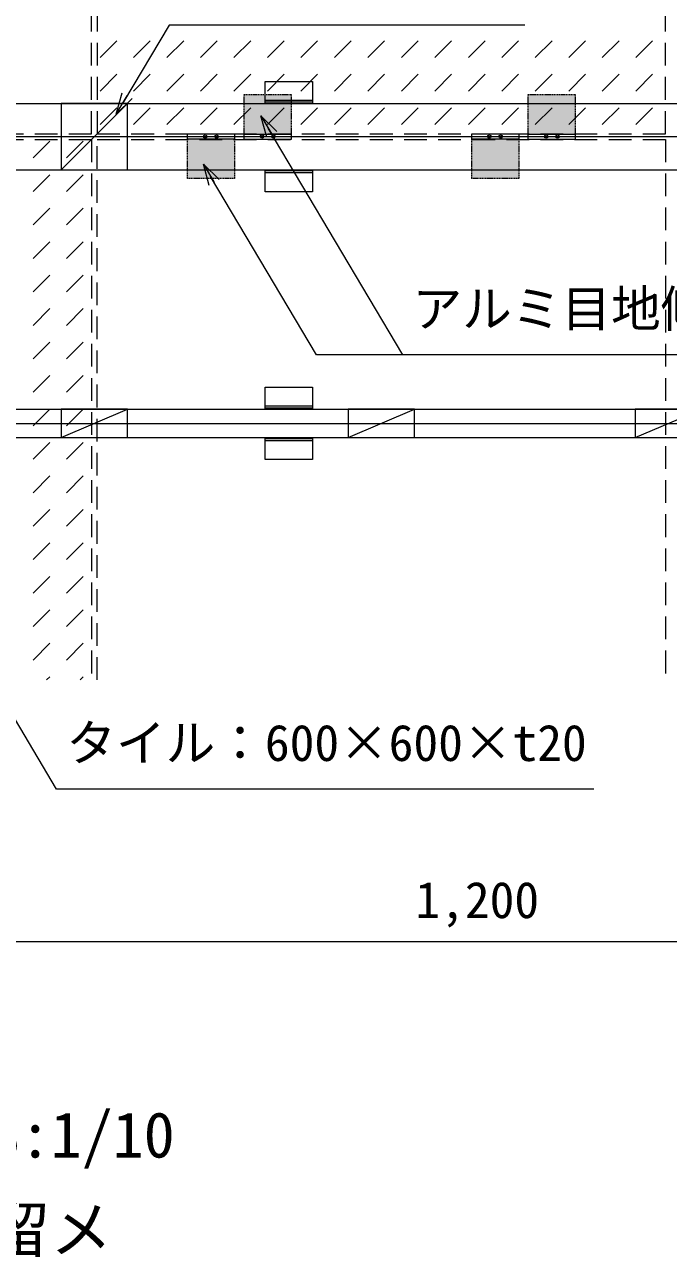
# Model space of a CAD drawing. Units: millimetres, scale not verified. Extents: x -4007 to 4007, y -2741 to 2832.
# Drawn here: x -1869 to -1189, y 270 to 1572 of the extents above; entities that cross this region are included whole.
import ezdxf
from ezdxf.enums import TextEntityAlignment as Align

# ---------------------------------------------------------------- set-up
doc = ezdxf.new("R2010")
doc.units = ezdxf.units.MM
doc.header["$LTSCALE"] = 20
doc.linetypes.add('DASHED1', pattern=[1.8, 1.2, -0.6])
for name, color, linetype, lineweight in [('0-4_0-A11-寸法_詳細', 5, 'Continuous', 9), ('0-5_0', 7, 'Continuous', 9), ('0-8_A-B03-文字_書込_小', 7, 'Continuous', 9), ('0-9_A-E01-仕上太線', 5, 'Continuous', 9), ('0-A_0-A08-芯_他', 4, 'Continuous', 9), ('0-B_A-D08-下地_根太', 3, 'Continuous', 9), ('0-C_A-D09-金物_鋼材', 1, 'Continuous', 9), ('1-6_SUNPO_s', 4, 'Continuous', 9)]:
    doc.layers.add(name, color=color, linetype=linetype, lineweight=lineweight)
doc.layers.add('0-6_A-B01-文字_タイトル室名', color=2, linetype='Continuous')
doc.layers.add('0-D_A-D08-下地_束', color=7, linetype='Continuous')
doc.styles.add('ＭＳ ゴシック', font='')
doc.styles.get('ＭＳ ゴシック').set_extended_font_data('MS Gothic')

# ---------------------------------------------------------------- blocks, each defined once
blk = doc.blocks.new('EPDM')
at = {"layer": '0-5_0'}
blk.add_line((-700, -300), (700, 300), dxfattribs=at)
blk.add_lwpolyline([(700, 300), (-700, 300), (-700, -300), (700, -300)], close=True, dxfattribs=at)
blk = doc.blocks.new('アルミ束\u300030')
at = {"layer": '0-5_0'}
for p, q in [((-365, 500), (-365, -500)), ((-325, 500), (-325, -500)), ((325, 500), (325, -500)), ((365, 500), (365, -500))]:
    blk.add_line(p, q, dxfattribs=at)
for points in [[(-300, -500), (-765, -500), (-765, 500), (-300, 500)], [(300, 500), (765, 500), (765, -500), (300, -500)]]:
    blk.add_lwpolyline(points, dxfattribs=at)
blk = doc.blocks.new('アルミ束\u300070')
at = {"layer": '0-5_0'}
for p, q in [((-765, 500), (-765, -500)), ((-725, 500), (-725, -500)), ((725, 500), (725, -500)), ((765, 500), (765, -500))]:
    blk.add_line(p, q, dxfattribs=at)
for points in [[(-700, -500), (-1165, -500), (-1165, 500), (-700, 500)], [(700, 500), (1165, 500), (1165, -500), (700, -500)]]:
    blk.add_lwpolyline(points, dxfattribs=at)
blk = doc.blocks.new('プレートB-P')
at = {"layer": '0-5_0', "color": 4, "linetype": 'DASHED1'}
for p, q in [((-888, -500), (-888, 500)), ((-52, 500), (-888, 500)), ((-52, -500), (-888, -500))]:
    blk.add_line(p, q, dxfattribs=at)
at = {"layer": '0-5_0'}
for p, q in [((52, 500), (-52, 500)), ((52, -500), (52, 500))]:
    blk.add_line(p, q, dxfattribs=at)
blk.add_lwpolyline([(52, -500), (-52, -500), (-52, 500)], dxfattribs=at)
for centre in [(0, 120), (0, -120)]:
    blk.add_circle(centre, 36, dxfattribs=at)
at = {"layer": '0-5_0', "color": 4}
blk.add_solid([(-52, 500), (-52, -500), (-888, 500), (-888, -500)], dxfattribs=at)
blk = doc.blocks.new('EPDM 70x70')
at = {"layer": '0-5_0'}
blk.add_line((-700, 700), (700, -700), dxfattribs=at)
blk.add_lwpolyline([(700, 700), (-700, 700), (-700, -700), (700, -700)], close=True, dxfattribs=at)
blk = doc.blocks.new('_Open30')
at = {"layer": '1-6_SUNPO_s'}
blk.add_line((0, 0), (-20, 0), dxfattribs=at)
blk.add_lwpolyline([(-20, 5.36), (0, 0), (-20, -5.36)], dxfattribs=at)

msp = doc.modelspace()

# ---------------------------------------------------------------- linework, layer by layer
at = {"layer": '0-4_0-A11-寸法_詳細'}
msp.add_line((-805.57, 602.82), (-1973.57, 602.82), dxfattribs=at)
at = {"layer": '0-8_A-B03-文字_書込_小'}
for points in [[(-1340.64, 1571.23), (-1716.21, 1571.23), (-1764.2, 1490.28)], [(-857.21, 1222.86), (-1469.49, 1222.86), (-1611.52, 1462.49)], [(-948.26, 1222.86), (-1560.53, 1222.86), (-1672.33, 1411.46)], [(-1267.78, 764.24), (-1835.03, 764.24), (-1912.69, 895.26)]]:
    msp.add_lwpolyline(points, dxfattribs=at)
at = {"layer": '0-9_A-E01-仕上太線'}
for p, q in [((-1789.07, 1537.02), (-1771.39, 1554.69)), ((-1753.71, 1537.02), (-1736.04, 1554.69)), ((-1718.36, 1537.02), (-1700.68, 1554.69)), ((-1683, 1537.02), (-1665.32, 1554.69)), ((-1647.65, 1537.02), (-1629.97, 1554.69)), ((-1612.29, 1537.02), (-1594.61, 1554.69)), ((-1576.94, 1537.02), (-1559.26, 1554.69)), ((-1541.58, 1537.02), (-1523.9, 1554.69)), ((-1506.23, 1537.02), (-1488.55, 1554.69)), ((-1470.87, 1537.02), (-1453.19, 1554.69)), ((-1435.51, 1537.02), (-1417.84, 1554.69)), ((-1400.16, 1537.02), (-1382.48, 1554.69)), ((-1364.8, 1537.02), (-1347.13, 1554.69)), ((-1329.45, 1537.02), (-1311.77, 1554.69)), ((-1294.09, 1537.02), (-1276.42, 1554.69)), ((-1258.74, 1537.02), (-1241.06, 1554.69)), ((-1223.38, 1537.02), (-1205.71, 1554.69)), ((-1789.07, 1501.66), (-1771.39, 1519.34)), ((-1753.71, 1501.66), (-1736.04, 1519.34)), ((-1718.36, 1501.66), (-1700.68, 1519.34)), ((-1683, 1501.66), (-1665.32, 1519.34)), ((-1647.65, 1501.66), (-1629.97, 1519.34)), ((-1612.29, 1501.66), (-1594.61, 1519.34)), ((-1576.94, 1501.66), (-1559.26, 1519.34)), ((-1541.58, 1501.66), (-1523.9, 1519.34)), ((-1506.23, 1501.66), (-1488.55, 1519.34)), ((-1470.87, 1501.66), (-1453.19, 1519.34)), ((-1435.51, 1501.66), (-1417.84, 1519.34)), ((-1400.16, 1501.66), (-1382.48, 1519.34)), ((-1364.8, 1501.66), (-1347.13, 1519.34)), ((-1329.45, 1501.66), (-1311.77, 1519.34)), ((-1294.09, 1501.66), (-1276.42, 1519.34)), ((-1258.74, 1501.66), (-1241.06, 1519.34)), ((-1223.38, 1501.66), (-1205.71, 1519.34)), ((-1789.07, 1466.31), (-1771.39, 1483.98)), ((-1753.71, 1466.31), (-1736.04, 1483.98)), ((-1718.36, 1466.31), (-1700.68, 1483.98)), ((-1683, 1466.31), (-1665.32, 1483.98)), ((-1647.65, 1466.31), (-1629.97, 1483.98)), ((-1612.29, 1466.31), (-1594.61, 1483.98)), ((-1576.94, 1466.31), (-1559.26, 1483.98)), ((-1541.58, 1466.31), (-1523.9, 1483.98)), ((-1506.23, 1466.31), (-1488.55, 1483.98)), ((-1470.87, 1466.31), (-1453.19, 1483.98)), ((-1435.51, 1466.31), (-1417.84, 1483.98)), ((-1400.16, 1466.31), (-1382.48, 1483.98)), ((-1364.8, 1466.31), (-1347.13, 1483.98)), ((-1329.45, 1466.31), (-1311.77, 1483.98)), ((-1294.09, 1466.31), (-1276.42, 1483.98)), ((-1258.74, 1466.31), (-1241.06, 1483.98)), ((-1223.38, 1466.31), (-1205.71, 1483.98)), ((-1859.78, 1430.95), (-1842.1, 1448.63)), ((-1824.42, 1430.95), (-1806.75, 1448.63)), ((-1859.78, 1395.59), (-1842.1, 1413.27)), ((-1824.42, 1395.59), (-1806.75, 1413.27)), ((-1859.78, 1360.24), (-1842.1, 1377.92)), ((-1824.42, 1360.24), (-1806.75, 1377.92)), ((-1859.78, 1324.88), (-1842.1, 1342.56)), ((-1824.42, 1324.88), (-1806.75, 1342.56)), ((-1859.78, 1289.53), (-1842.1, 1307.21)), ((-1824.42, 1289.53), (-1806.75, 1307.21)), ((-1859.78, 1254.17), (-1842.1, 1271.85)), ((-1824.42, 1254.17), (-1806.75, 1271.85)), ((-1859.78, 1218.82), (-1842.1, 1236.5)), ((-1824.42, 1218.82), (-1806.75, 1236.5)), ((-1859.78, 1183.46), (-1842.1, 1201.14)), ((-1824.42, 1183.46), (-1806.75, 1201.14)), ((-1859.78, 1148.11), (-1842.1, 1165.78)), ((-1824.42, 1148.11), (-1806.75, 1165.78)), ((-1859.78, 1112.75), (-1842.1, 1130.43)), ((-1824.42, 1112.75), (-1806.75, 1130.43)), ((-1859.78, 1077.4), (-1842.1, 1095.07)), ((-1824.42, 1077.4), (-1806.75, 1095.07)), ((-1859.78, 1042.04), (-1842.1, 1059.72)), ((-1824.42, 1042.04), (-1806.75, 1059.72)), ((-1859.78, 1006.69), (-1842.1, 1024.36)), ((-1824.42, 1006.69), (-1806.75, 1024.36)), ((-1859.78, 971.33), (-1842.1, 989.01)), ((-1824.42, 971.33), (-1806.75, 989.01)), ((-1859.78, 935.98), (-1842.1, 953.65)), ((-1824.42, 935.98), (-1806.75, 953.65)), ((-1859.78, 900.62), (-1842.1, 918.3)), ((-1824.42, 900.62), (-1806.75, 918.3)), ((-1845.48, 879.56), (-1842.1, 882.94)), ((-1810.12, 879.56), (-1806.75, 882.94))]:
    msp.add_line(p, q, dxfattribs=at)
at = {"layer": '0-9_A-E01-仕上太線', "linetype": 'DASHED1'}
for points in [[(-2398, 1456.56), (-1798, 1456.56), (-1798, 2056.56), (-2398, 2056.56)], [(-1792, 1456.56), (-1192, 1456.56), (-1192, 2056.56), (-1792, 2056.56)]]:
    msp.add_lwpolyline(points, close=True, dxfattribs=at)
for points in [[(-2398, 879.56), (-2398, 1450.56), (-1798, 1450.56), (-1798, 879.56)], [(-1792, 879.56), (-1792, 1450.56), (-1192, 1450.56), (-1192, 879.56)]]:
    msp.add_lwpolyline(points, dxfattribs=at)
at = {"layer": '0-A_0-A08-芯_他'}
for p, q in [((-3748, 1453.56), (-448, 1453.56)), ((-3748, 1150.56), (-448, 1150.56))]:
    msp.add_line(p, q, dxfattribs=at)
at = {"layer": '0-B_A-D08-下地_根太'}
for p, q in [((-3699.14, 1488.56), (-586, 1488.56)), ((-3699.14, 1418.56), (-586, 1418.56)), ((-3699.14, 1165.56), (-586, 1165.56)), ((-3699.14, 1135.56), (-586, 1135.56))]:
    msp.add_line(p, q, dxfattribs=at)

# ---------------------------------------------------------------- block references
at = {"layer": '0-8_A-B03-文字_書込_小', "xscale": 1.125, "yscale": 1.125}
for p, rotation in [((-1771.85, 1477.37), 239.34367), ((-1619.17, 1475.39), 120.65633), ((-1679.97, 1424.37), 120.65633)]:
    msp.add_blockref('_Open30', p, dxfattribs=dict(at, rotation=rotation))
at = {"layer": '0-C_A-D09-金物_鋼材', "xscale": 0.05, "yscale": 0.05}
for name, p, rotation in [('プレートB-P', (-1612, 1453.56), 270), ('プレートB-P', (-1312, 1453.56), 270), ('EPDM 70x70', (-1795, 1453.56), 90), ('プレートB-P', (-1672, 1453.56), 90), ('プレートB-P', (-1372, 1453.56), 90)]:
    msp.add_blockref(name, p, dxfattribs=dict(at, rotation=rotation))
for p in [(-1795, 1150.56), (-1492, 1150.56), (-1492, 1150.56), (-1189, 1150.56)]:
    msp.add_blockref('EPDM', p, dxfattribs=at)
at = {"layer": '0-D_A-D08-下地_束', "xscale": 0.05, "yscale": 0.05, "rotation": 270}
for name, p in [('アルミ束\u300070', (-1589.57, 1453.56)), ('アルミ束\u300030', (-1589.57, 1150.56))]:
    msp.add_blockref(name, p, dxfattribs=at)

# ---------------------------------------------------------------- texts
at = {"layer": '0-4_0-A11-寸法_詳細', "style": 'ＭＳ ゴシック'}
msp.add_text('1,200', height=38.42, dxfattribs=at).set_placement((-1456.11, 616.49), align=Align.BOTTOM_LEFT)
at = {"layer": '0-6_A-B01-文字_タイトル室名', "style": 'ＭＳ ゴシック'}
for s, p in [('【大引・根太工法】下地図\u3000S:1/10', (-2759.24, 360.66)), ('※役物や端部はレベル接着留メ', (-2694.49, 260.66))]:
    msp.add_text(s, height=48.09, dxfattribs=at).set_placement(p, align=Align.BOTTOM_LEFT)
at = {"layer": '0-8_A-B03-文字_書込_小', "style": 'ＭＳ ゴシック'}
for s, p in [('アルミ目地傾斜プレートB', (-1459.05, 1241.09)), ('タイル：600×600×t20', (-1824.59, 782.48))]:
    msp.add_text(s, height=38.42, dxfattribs=at).set_placement(p, align=Align.BOTTOM_LEFT)

doc.saveas('drawing.dxf')
